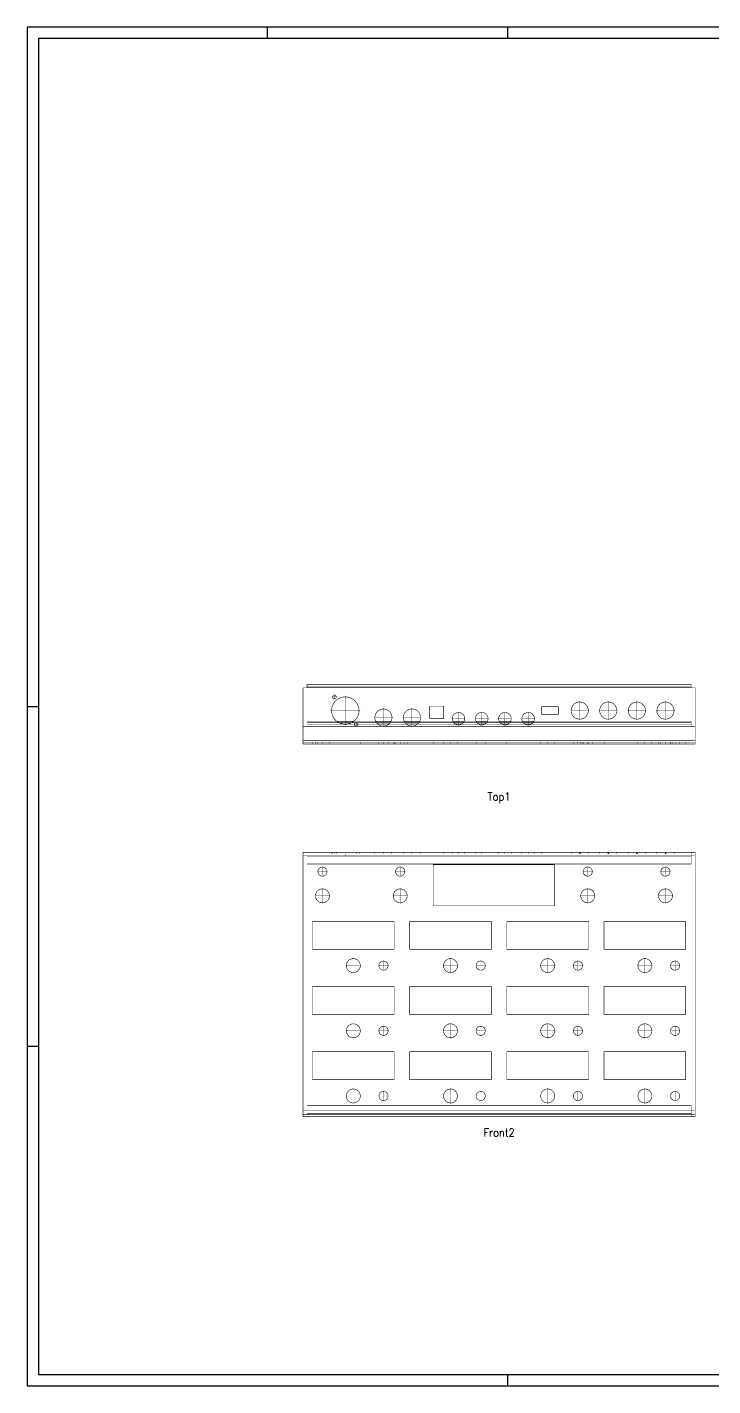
# Model space of a CAD drawing. Header units: millimetres. Extents: x -536 to 305, y -241 to 353.
# Drawn here: x -536 to -236, y -241 to 353 of the extents above; entities that cross this region are included whole.
import ezdxf

# ---------------------------------------------------------------- set-up
doc = ezdxf.new("R2010")
doc.units = ezdxf.units.MM
doc.linetypes.add('DASHED', pattern=[15, 7, -8])
doc.linetypes.add('DOT_CENTER', pattern=[14, 12, -1, 0, -1])
doc.layers.add('1', color=7, linetype='Continuous')
doc.styles.add('CONVERTER_11', font='txt.shx', dxfattribs={"width": 0.9})

# ---------------------------------------------------------------- blocks, each defined once
blk = doc.blocks.new('top_plate__1', base_point=(-831.2, -246.3))
at = {"color": 250, "linetype": 'Continuous', "const_width": 0.5}
for points in [[(-830.9, -14.9), (-830.9, -16.4)], [(-830.9, -14.9), (-827.4, -14.9)], [(-830.9, -16.4), (-830.9, -17.9)], [(-830.9, -241.1), (-830.9, -17.9)], [(-827.4, -14.9), (-805.9, -14.9)], [(-805.9, -14.9), (-805, -14.9)], [(-805, -14.9), (-801.8, -14.9)], [(-801.8, -14.9), (-786, -14.9)], [(-786, -14.9), (-782.8, -14.9)], [(-782.8, -14.9), (-781.9, -14.9)], [(-781.9, -14.9), (-768.1, -14.9)], [(-768.1, -14.9), (-753.1, -14.9)], [(-753.1, -14.9), (-743.1, -14.9)], [(-743.1, -14.9), (-728.1, -14.9)], [(-728.1, -14.9), (-720.1, -14.9)], [(-720.1, -14.9), (-707.8, -14.9)], [(-707.8, -14.9), (-700.4, -14.9)], [(-700.4, -14.9), (-689.4, -14.9)], [(-689.4, -14.9), (-680.1, -14.9)], [(-680.1, -14.9), (-669.1, -14.9)], [(-669.1, -14.9), (-659.8, -14.9)], [(-659.8, -14.9), (-648.8, -14.9)], [(-648.8, -14.9), (-639.5, -14.9)], [(-639.5, -14.9), (-628.5, -14.9)], [(-628.5, -14.9), (-622.2, -14.9)], [(-622.2, -14.9), (-607.6, -14.9)], [(-607.6, -14.9), (-596.4, -14.9)], [(-596.4, -14.9), (-581.4, -14.9)], [(-581.4, -14.9), (-571.4, -14.9)], [(-571.4, -14.9), (-556.4, -14.9)], [(-556.4, -14.9), (-546.4, -14.9)], [(-546.4, -14.9), (-531.4, -14.9)], [(-531.4, -14.9), (-521.4, -14.9)], [(-521.4, -14.9), (-506.4, -14.9)], [(-506.4, -14.9), (-491.4, -14.9)], [(-491.4, -14.9), (-487.9, -14.9)], [(-487.9, -14.9), (-487.9, -16.4)], [(-487.9, -16.4), (-487.9, -17.9)], [(-487.9, -241.1), (-487.9, -17.9)], [(-610.7, -25.8), (-717.1, -25.8)], [(-717.1, -25.8), (-717.1, -61.7)], [(-610.7, -61.7), (-610.7, -25.8)], [(-717.1, -61.7), (-610.7, -61.7)], [(-751.2, -75.2), (-822.6, -75.2)], [(-822.6, -75.2), (-822.6, -99.8)], [(-751.2, -99.8), (-751.2, -75.2)], [(-666.2, -75.2), (-737.6, -75.2)], [(-737.6, -75.2), (-737.6, -99.8)], [(-666.2, -99.8), (-666.2, -75.2)], [(-581.2, -75.2), (-652.6, -75.2)], [(-652.6, -75.2), (-652.6, -99.8)], [(-581.2, -99.8), (-581.2, -75.2)], [(-496.2, -75.2), (-567.6, -75.2)], [(-567.6, -75.2), (-567.6, -99.8)], [(-496.2, -99.8), (-496.2, -75.2)], [(-822.6, -99.8), (-751.2, -99.8)], [(-737.6, -99.8), (-666.2, -99.8)], [(-652.6, -99.8), (-581.2, -99.8)], [(-567.6, -99.8), (-496.2, -99.8)], [(-822.6, -132.2), (-822.6, -156.8)], [(-751.2, -132.2), (-822.6, -132.2)], [(-751.2, -156.8), (-751.2, -132.2)], [(-737.6, -132.2), (-737.6, -156.8)], [(-666.2, -132.2), (-737.6, -132.2)], [(-666.2, -156.8), (-666.2, -132.2)], [(-581.2, -132.2), (-652.6, -132.2)], [(-652.6, -132.2), (-652.6, -156.8)], [(-581.2, -156.8), (-581.2, -132.2)], [(-496.2, -132.2), (-567.6, -132.2)], [(-567.6, -132.2), (-567.6, -156.8)], [(-496.2, -156.8), (-496.2, -132.2)], [(-822.6, -156.8), (-751.2, -156.8)], [(-737.6, -156.8), (-666.2, -156.8)], [(-652.6, -156.8), (-581.2, -156.8)], [(-567.6, -156.8), (-496.2, -156.8)], [(-751.2, -189.2), (-822.6, -189.2)], [(-822.6, -189.2), (-822.6, -213.8)], [(-751.2, -213.8), (-751.2, -189.2)], [(-737.6, -189.2), (-737.6, -213.8)], [(-666.2, -189.2), (-737.6, -189.2)], [(-666.2, -213.8), (-666.2, -189.2)], [(-581.2, -189.2), (-652.6, -189.2)], [(-652.6, -189.2), (-652.6, -213.8)], [(-581.2, -213.8), (-581.2, -189.2)], [(-496.2, -189.2), (-567.6, -189.2)], [(-567.6, -189.2), (-567.6, -213.8)], [(-496.2, -213.8), (-496.2, -189.2)], [(-822.6, -213.8), (-751.2, -213.8)], [(-737.6, -213.8), (-666.2, -213.8)], [(-652.6, -213.8), (-581.2, -213.8)], [(-567.6, -213.8), (-496.2, -213.8)], [(-830.9, -242.6), (-830.9, -241.1)], [(-830.9, -244.1), (-830.9, -242.6)], [(-830.9, -244.5), (-830.9, -244.1)], [(-830.9, -246), (-830.9, -244.5)], [(-827.4, -246), (-830.9, -246)], [(-827.4, -246), (-827.4, -246)], [(-491.4, -246), (-827.4, -246)], [(-491.4, -246), (-491.4, -246)], [(-487.9, -246), (-491.4, -246)], [(-487.9, -242.6), (-487.9, -241.1)], [(-487.9, -244.1), (-487.9, -242.6)], [(-487.9, -244.5), (-487.9, -244.1)], [(-487.9, -246), (-487.9, -244.5)]]:
    blk.add_lwpolyline(points, dxfattribs=at)
at = {"color": 160, "linetype": 'DASHED', "const_width": 0.25}
for points in [[(-827.4, -16.4), (-830.9, -16.4)], [(-827.4, -16.4), (-827.4, -14.9)], [(-827.4, -16.4), (-805.9, -16.4)], [(-827.4, -18.1), (-827.4, -16.4)], [(-491.4, -18.1), (-827.4, -18.1)], [(-827.4, -18.1), (-827.4, -18.4)], [(-827.4, -18.4), (-827.4, -25)], [(-827.4, -18.4), (-491.4, -18.4)], [(-805.9, -16.4), (-805.9, -14.9)], [(-805.9, -16.4), (-805, -16.4)], [(-805, -16.4), (-805, -14.9)], [(-805, -16.4), (-801.8, -16.4)], [(-801.8, -16.4), (-801.8, -14.9)], [(-801.8, -16.4), (-786, -16.4)], [(-786, -16.4), (-786, -14.9)], [(-786, -16.4), (-782.8, -16.4)], [(-782.8, -16.4), (-782.8, -14.9)], [(-782.8, -16.4), (-781.9, -16.4)], [(-781.9, -16.4), (-781.9, -14.9)], [(-781.9, -16.4), (-768.1, -16.4)], [(-768.1, -14.9), (-768.1, -16.4)], [(-768.1, -16.4), (-753.1, -16.4)], [(-753.1, -14.9), (-753.1, -16.4)], [(-753.1, -16.4), (-743.1, -16.4)], [(-743.1, -14.9), (-743.1, -16.4)], [(-743.1, -16.4), (-728.1, -16.4)], [(-728.1, -14.9), (-728.1, -16.4)], [(-728.1, -16.4), (-720.1, -16.4)], [(-720.1, -14.9), (-720.1, -16.4)], [(-720.1, -16.4), (-707.8, -16.4)], [(-707.8, -14.9), (-707.8, -16.4)], [(-707.8, -16.4), (-700.4, -16.4)], [(-700.4, -16.4), (-700.4, -14.9)], [(-700.4, -16.4), (-689.4, -16.4)], [(-689.4, -16.4), (-689.4, -14.9)], [(-689.4, -16.4), (-680.1, -16.4)], [(-680.1, -16.4), (-680.1, -14.9)], [(-680.1, -16.4), (-669.1, -16.4)], [(-669.1, -16.4), (-669.1, -14.9)], [(-669.1, -16.4), (-659.8, -16.4)], [(-659.8, -16.4), (-659.8, -14.9)], [(-659.8, -16.4), (-648.8, -16.4)], [(-648.8, -16.4), (-648.8, -14.9)], [(-648.8, -16.4), (-639.5, -16.4)], [(-639.5, -16.4), (-639.5, -14.9)], [(-639.5, -16.4), (-628.5, -16.4)], [(-628.5, -16.4), (-628.5, -14.9)], [(-628.5, -16.4), (-622.2, -16.4)], [(-622.2, -14.9), (-622.2, -16.4)], [(-622.2, -16.4), (-607.6, -16.4)], [(-607.6, -14.9), (-607.6, -16.4)], [(-607.6, -16.4), (-596.4, -16.4)], [(-596.4, -14.9), (-596.4, -16.4)], [(-596.4, -16.4), (-581.4, -16.4)], [(-581.4, -14.9), (-581.4, -16.4)], [(-581.4, -16.4), (-571.4, -16.4)], [(-571.4, -14.9), (-571.4, -16.4)], [(-571.4, -16.4), (-556.4, -16.4)], [(-556.4, -14.9), (-556.4, -16.4)], [(-556.4, -16.4), (-546.4, -16.4)], [(-546.4, -14.9), (-546.4, -16.4)], [(-546.4, -16.4), (-531.4, -16.4)], [(-531.4, -14.9), (-531.4, -16.4)], [(-531.4, -16.4), (-521.4, -16.4)], [(-521.4, -14.9), (-521.4, -16.4)], [(-521.4, -16.4), (-506.4, -16.4)], [(-506.4, -14.9), (-506.4, -16.4)], [(-506.4, -16.4), (-491.4, -16.4)], [(-491.4, -14.9), (-491.4, -16.4)], [(-491.4, -18.1), (-491.4, -16.4)], [(-491.4, -16.4), (-487.9, -16.4)], [(-491.4, -18.1), (-491.4, -18.4)], [(-491.4, -18.4), (-491.4, -25)], [(-827.4, -25), (-491.4, -25)], [(-827.4, -25), (-827.4, -25.2)], [(-827.4, -25.2), (-491.4, -25.2)], [(-491.4, -25.2), (-491.4, -25)], [(-827.4, -236.6), (-827.4, -236.3)], [(-491.4, -236.3), (-827.4, -236.3)], [(-827.4, -243.3), (-827.4, -236.6)], [(-491.4, -236.6), (-827.4, -236.6)], [(-491.4, -236.6), (-491.4, -236.3)], [(-491.4, -243.3), (-491.4, -236.6)], [(-830.9, -242.6), (-487.9, -242.6)], [(-830.9, -244.5), (-827.4, -244.5)], [(-827.4, -243.5), (-827.4, -243.3)], [(-827.4, -243.3), (-491.4, -243.3)], [(-491.4, -243.5), (-827.4, -243.5)], [(-827.4, -244.5), (-827.4, -243.5)], [(-827.4, -244.5), (-827.4, -244.5)], [(-827.4, -246), (-827.4, -244.5)], [(-827.4, -244.5), (-491.4, -244.5)], [(-491.4, -244.5), (-827.4, -244.5)], [(-491.4, -243.5), (-491.4, -243.3)], [(-491.4, -244.5), (-491.4, -243.5)], [(-491.4, -244.5), (-491.4, -246)], [(-491.4, -244.5), (-491.4, -244.5)], [(-491.4, -244.5), (-487.9, -244.5)]]:
    blk.add_lwpolyline(points, dxfattribs=at)
at = {"color": 124, "linetype": 'Continuous', "const_width": 0.25}
for points in [[(-830.9, -17.9), (-487.9, -17.9)], [(-487.9, -241.1), (-830.9, -241.1)], [(-487.9, -244.1), (-830.9, -244.1)], [(-491.4, -246), (-827.4, -246)]]:
    blk.add_lwpolyline(points, dxfattribs=at)
at = {"color": 250, "linetype": 'Continuous', "const_width": 0.5}
for points in [[(-817.9, -31.8, 1), (-809.9, -31.8, 1)], [(-749.9, -31.8, 1), (-741.9, -31.8, 1)], [(-585.9, -31.8, 1), (-577.9, -31.8, 1)], [(-517.9, -31.8, 1), (-509.9, -31.8, 1)], [(-820, -53, 1), (-807.8, -53, 1)], [(-752, -53, 1), (-739.8, -53, 1)], [(-588, -53, 1), (-575.8, -53, 1)], [(-520, -53, 1), (-507.8, -53, 1)], [(-793, -114, 1), (-780.8, -114, 1)], [(-764.5, -114, 1), (-756.5, -114, 1)], [(-708, -114, 1), (-695.8, -114, 1)], [(-679.5, -114, 1), (-671.5, -114, 1)], [(-623, -114, 1), (-610.8, -114, 1)], [(-594.5, -114, 1), (-586.5, -114, 1)], [(-538, -114, 1), (-525.8, -114, 1)], [(-509.5, -114, 1), (-501.5, -114, 1)], [(-793, -171, 1), (-780.8, -171, 1)], [(-708, -171, 1), (-695.8, -171, 1)], [(-623, -171, 1), (-610.8, -171, 1)], [(-538, -171, 1), (-525.8, -171, 1)], [(-764.5, -171, 1), (-756.5, -171, 1)], [(-679.5, -171, 1), (-671.5, -171, 1)], [(-594.5, -171, 1), (-586.5, -171, 1)], [(-509.5, -171, 1), (-501.5, -171, 1)], [(-793, -228, 1), (-780.8, -228, 1)], [(-764.5, -228, 1), (-756.5, -228, 1)], [(-708, -228, 1), (-695.8, -228, 1)], [(-679.5, -228, 1), (-671.5, -228, 1)], [(-623, -228, 1), (-610.8, -228, 1)], [(-594.5, -228, 1), (-586.5, -228, 1)], [(-538, -228, 1), (-525.8, -228, 1)], [(-509.5, -228, 1), (-501.5, -228, 1)]]:
    blk.add_lwpolyline(points, format="xyb", close=True, dxfattribs=at)
at = {"layer": '1', "color": 30, "linetype": 'DOT_CENTER'}
for p, q in [((-588.9, -14.9), (-588.9, -16.4)), ((-563.9, -14.9), (-563.9, -16.4)), ((-538.9, -14.9), (-538.9, -16.4)), ((-513.9, -14.9), (-513.9, -16.4))]:
    blk.add_line(p, q, dxfattribs=at)
at = {"layer": '1', "color": 30, "linetype": 'DOT_CENTER', "const_width": 0.25}
for points in [[(-803.4, -16.4), (-803.4, -14.9)], [(-793.9, -17.9), (-793.9, -16.4)], [(-784.4, -16.4), (-784.4, -14.9)], [(-760.6, -14.9), (-760.6, -16.4)], [(-735.6, -14.9), (-735.6, -16.4)], [(-694.9, -16.4), (-694.9, -14.9)], [(-674.6, -16.4), (-674.6, -14.9)], [(-654.3, -16.4), (-654.3, -14.9)], [(-634, -16.4), (-634, -14.9)], [(-809.5, -31.8), (-818.3, -31.8)], [(-813.9, -27.4), (-813.9, -36.2)], [(-741.5, -31.8), (-750.3, -31.8)], [(-745.9, -27.4), (-745.9, -36.2)], [(-577.5, -31.8), (-586.3, -31.8)], [(-581.9, -27.4), (-581.9, -36.2)], [(-509.5, -31.8), (-518.3, -31.8)], [(-513.9, -27.4), (-513.9, -36.2)], [(-813.9, -46.3), (-813.9, -59.8)], [(-745.9, -46.3), (-745.9, -59.8)], [(-581.9, -46.3), (-581.9, -59.8)], [(-513.9, -46.3), (-513.9, -59.8)], [(-807.2, -53), (-820.6, -53)], [(-739.2, -53), (-752.6, -53)], [(-575.2, -53), (-588.6, -53)], [(-507.2, -53), (-520.6, -53)], [(-780.2, -114), (-793.6, -114)], [(-786.9, -107.3), (-786.9, -120.8)], [(-756.1, -114), (-764.9, -114)], [(-760.5, -109.6), (-760.5, -118.4)], [(-695.2, -114), (-708.6, -114)], [(-701.9, -107.3), (-701.9, -120.8)], [(-671.1, -114), (-679.9, -114)], [(-675.5, -109.6), (-675.5, -118.4)], [(-610.2, -114), (-623.6, -114)], [(-616.9, -107.3), (-616.9, -120.8)], [(-586.1, -114), (-594.9, -114)], [(-590.5, -109.6), (-590.5, -118.4)], [(-525.2, -114), (-538.6, -114)], [(-531.9, -107.3), (-531.9, -120.8)], [(-501.1, -114), (-509.9, -114)], [(-505.5, -109.6), (-505.5, -118.4)], [(-786.9, -164.3), (-786.9, -177.8)], [(-701.9, -164.3), (-701.9, -177.8)], [(-616.9, -164.3), (-616.9, -177.8)], [(-531.9, -164.3), (-531.9, -177.8)], [(-780.2, -171), (-793.6, -171)], [(-756.1, -171), (-764.9, -171)], [(-760.5, -166.6), (-760.5, -175.4)], [(-695.2, -171), (-708.6, -171)], [(-671.1, -171), (-679.9, -171)], [(-675.5, -166.6), (-675.5, -175.4)], [(-610.2, -171), (-623.6, -171)], [(-586.1, -171), (-594.9, -171)], [(-590.5, -166.6), (-590.5, -175.4)], [(-525.2, -171), (-538.6, -171)], [(-501.1, -171), (-509.9, -171)], [(-505.5, -166.6), (-505.5, -175.4)], [(-786.9, -221.3), (-786.9, -234.8)], [(-760.5, -223.6), (-760.5, -232.4)], [(-701.9, -221.3), (-701.9, -234.8)], [(-675.5, -223.6), (-675.5, -232.4)], [(-616.9, -221.3), (-616.9, -234.8)], [(-590.5, -223.6), (-590.5, -232.4)], [(-531.9, -221.3), (-531.9, -234.8)], [(-505.5, -223.6), (-505.5, -232.4)], [(-780.2, -228), (-793.6, -228)], [(-756.1, -228), (-764.9, -228)], [(-695.2, -228), (-708.6, -228)], [(-671.1, -228), (-679.9, -228)], [(-610.2, -228), (-623.6, -228)], [(-586.1, -228), (-594.9, -228)], [(-525.2, -228), (-538.6, -228)], [(-501.1, -228), (-509.9, -228)]]:
    blk.add_lwpolyline(points, dxfattribs=at)
blk = doc.blocks.new('Front2', base_point=(-786.9, -144))
blk.add_blockref('top_plate__1', (-831.2, -246.3))
at = {"layer": '1', "color": 5, "insert": (-659.4, -256.5), "char_height": 7, "attachment_point": 2, "line_spacing_factor": 1.320528, "style": 'CONVERTER_11'}
blk.add_mtext('Front2', dxfattribs=at)
blk = doc.blocks.new('top_plate__3', base_point=(-831.2, 79.7))
at = {"color": 250, "linetype": 'Continuous', "const_width": 0.5}
for points in [[(-827.4, 131.8), (-827.4, 130.8)], [(-827.4, 131.9), (-827.4, 131.8)], [(-827.4, 131.9), (-491.4, 131.9)], [(-827.4, 130.8), (-827.4, 130.4)], [(-491.4, 131.8), (-491.4, 131.9)], [(-491.4, 130.8), (-491.4, 131.8)], [(-491.4, 130.4), (-491.4, 130.8)], [(-830.9, 95.5), (-830.9, 128.8)], [(-830.9, 128.8), (-830.9, 128.9)], [(-830.9, 128.9), (-827.4, 128.9)], [(-827.4, 130.4), (-827.4, 130.3)], [(-827.4, 130.3), (-827.4, 129.3)], [(-827.4, 129.3), (-827.4, 128.9)], [(-491.4, 130.3), (-491.4, 129.3)], [(-491.4, 130.3), (-491.4, 130.4)], [(-491.4, 128.9), (-491.4, 129.3)], [(-491.4, 128.9), (-487.9, 128.9)], [(-487.9, 95.5), (-487.9, 128.8)], [(-487.9, 128.8), (-487.9, 128.9)], [(-707.8, 112.9), (-720.1, 112.9)], [(-720.1, 112.9), (-720.1, 101.9)], [(-707.8, 101.9), (-707.8, 112.9)], [(-622.2, 112.5), (-622.2, 105.5)], [(-607.6, 112.5), (-622.2, 112.5)], [(-607.6, 105.5), (-607.6, 112.5)], [(-830.9, 95.5), (-830.9, 95.2)], [(-830.9, 95.2), (-830.9, 82.9)], [(-786.4, 99.7), (-801.5, 99.7)], [(-788.8, 98.2), (-799.1, 98.2)], [(-783.3, 98.2), (-785.5, 98.2)], [(-753.8, 99.7), (-767.3, 99.7)], [(-754.8, 98.2), (-766.4, 98.2)], [(-728.8, 99.7), (-742.3, 99.7)], [(-729.8, 98.2), (-741.4, 98.2)], [(-720.1, 101.9), (-707.8, 101.9)], [(-689.9, 99.7), (-700, 99.7)], [(-690.9, 98.2), (-699, 98.2)], [(-669.6, 99.7), (-679.7, 99.7)], [(-670.5, 98.2), (-678.7, 98.2)], [(-649.3, 99.7), (-659.3, 99.7)], [(-650.2, 98.2), (-658.4, 98.2)], [(-628.9, 99.7), (-639, 99.7)], [(-629.9, 98.2), (-638.1, 98.2)], [(-622.2, 105.5), (-607.6, 105.5)], [(-487.9, 95.5), (-487.9, 95.2)], [(-487.9, 95.2), (-487.9, 82.9)], [(-830.9, 82.9), (-830.9, 82.7)], [(-487.9, 82.9), (-487.9, 82.7)], [(-830.9, 82.7), (-830.9, 82.5)], [(-830.9, 82.5), (-830.9, 81.4)], [(-830.9, 81.4), (-830.9, 79.9)], [(-830.9, 79.9), (-822.6, 79.9)], [(-822.6, 79.9), (-820, 79.9)], [(-820, 79.9), (-817.9, 79.9)], [(-817.9, 79.9), (-809.9, 79.9)], [(-809.9, 79.9), (-807.8, 79.9)], [(-807.8, 79.9), (-793, 79.9)], [(-793, 79.9), (-780.8, 79.9)], [(-780.8, 79.9), (-764.5, 79.9)], [(-764.5, 79.9), (-756.5, 79.9)], [(-756.5, 79.9), (-752, 79.9)], [(-752, 79.9), (-751.2, 79.9)], [(-751.2, 79.9), (-749.9, 79.9)], [(-749.9, 79.9), (-741.9, 79.9)], [(-741.9, 79.9), (-739.8, 79.9)], [(-739.8, 79.9), (-737.6, 79.9)], [(-737.6, 79.9), (-717.1, 79.9)], [(-717.1, 79.9), (-708, 79.9)], [(-708, 79.9), (-695.8, 79.9)], [(-695.8, 79.9), (-679.5, 79.9)], [(-679.5, 79.9), (-671.5, 79.9)], [(-671.5, 79.9), (-666.2, 79.9)], [(-666.2, 79.9), (-652.6, 79.9)], [(-652.6, 79.9), (-623, 79.9)], [(-623, 79.9), (-610.8, 79.9)], [(-610.8, 79.9), (-610.7, 79.9)], [(-610.7, 79.9), (-594.5, 79.9)], [(-594.5, 79.9), (-588, 79.9)], [(-588, 79.9), (-586.5, 79.9)], [(-586.5, 79.9), (-585.9, 79.9)], [(-585.9, 79.9), (-581.2, 79.9)], [(-581.2, 79.9), (-577.9, 79.9)], [(-577.9, 79.9), (-575.8, 79.9)], [(-575.8, 79.9), (-567.6, 79.9)], [(-567.6, 79.9), (-538, 79.9)], [(-538, 79.9), (-525.8, 79.9)], [(-525.8, 79.9), (-520, 79.9)], [(-520, 79.9), (-517.9, 79.9)], [(-517.9, 79.9), (-509.9, 79.9)], [(-509.9, 79.9), (-509.5, 79.9)], [(-509.5, 79.9), (-507.8, 79.9)], [(-507.8, 79.9), (-501.5, 79.9)], [(-501.5, 79.9), (-496.2, 79.9)], [(-496.2, 79.9), (-487.9, 79.9)], [(-487.9, 82.7), (-487.9, 82.5)], [(-487.9, 82.5), (-487.9, 81.4)], [(-487.9, 81.4), (-487.9, 79.9)]]:
    blk.add_lwpolyline(points, dxfattribs=at)
at = {"color": 160, "linetype": 'DASHED', "const_width": 0.25}
for points in [[(-827.4, 131.8), (-491.4, 131.8)], [(-827.4, 130.8), (-491.4, 130.8)], [(-827.4, 128.8), (-830.9, 128.8)], [(-491.4, 130.3), (-827.4, 130.3)], [(-827.4, 130.4), (-491.4, 130.4)], [(-827.4, 129.3), (-491.4, 129.3)], [(-827.4, 128.9), (-827.4, 128.8)], [(-491.4, 128.9), (-491.4, 128.8)], [(-491.4, 128.8), (-487.9, 128.8)], [(-830.9, 95.5), (-827.4, 95.5)], [(-827.4, 95.2), (-830.9, 95.2)], [(-827.4, 99.7), (-827.4, 98.7)], [(-801.5, 99.7), (-827.4, 99.7)], [(-827.4, 98.7), (-827.4, 98.2)], [(-491.4, 98.7), (-827.4, 98.7)], [(-827.4, 97.2), (-827.4, 98.2)], [(-799.1, 98.2), (-827.4, 98.2)], [(-827.4, 95.5), (-827.4, 97.2)], [(-827.4, 97.2), (-795.7, 97.2)], [(-827.4, 95.5), (-784.7, 95.5)], [(-827.4, 95.2), (-827.4, 95.5)], [(-491.4, 95.2), (-827.4, 95.2)], [(-792.1, 97.2), (-786, 97.2)], [(-785.5, 98.2), (-788.8, 98.2)], [(-767.3, 99.7), (-786.4, 99.7)], [(-784.1, 95.5), (-761.2, 95.5)], [(-766.4, 98.2), (-783.3, 98.2)], [(-782.8, 97.2), (-765.4, 97.2)], [(-759.9, 95.5), (-736.2, 95.5)], [(-755.8, 97.2), (-740.4, 97.2)], [(-741.4, 98.2), (-754.8, 98.2)], [(-742.3, 99.7), (-753.8, 99.7)], [(-734.9, 95.5), (-491.4, 95.5)], [(-730.8, 97.2), (-697.8, 97.2)], [(-699, 98.2), (-729.8, 98.2)], [(-700, 99.7), (-728.8, 99.7)], [(-692.1, 97.2), (-677.5, 97.2)], [(-678.7, 98.2), (-690.9, 98.2)], [(-679.7, 99.7), (-689.9, 99.7)], [(-671.8, 97.2), (-657.1, 97.2)], [(-658.4, 98.2), (-670.5, 98.2)], [(-659.3, 99.7), (-669.6, 99.7)], [(-651.5, 97.2), (-636.8, 97.2)], [(-638.1, 98.2), (-650.2, 98.2)], [(-639, 99.7), (-649.3, 99.7)], [(-631.2, 97.2), (-491.4, 97.2)], [(-491.4, 98.2), (-629.9, 98.2)], [(-491.4, 99.7), (-628.9, 99.7)], [(-491.4, 98.7), (-491.4, 99.7)], [(-491.4, 98.2), (-491.4, 98.7)], [(-491.4, 97.2), (-491.4, 98.2)], [(-491.4, 95.5), (-491.4, 97.2)], [(-491.4, 95.5), (-487.9, 95.5)], [(-491.4, 95.5), (-491.4, 95.2)], [(-487.9, 95.2), (-491.4, 95.2)], [(-830.9, 82.7), (-487.9, 82.7)], [(-487.9, 82.5), (-830.9, 82.5)], [(-822.6, 81.4), (-830.9, 81.4)], [(-820, 81.4), (-822.6, 81.4)], [(-822.6, 79.9), (-822.6, 81.4)], [(-817.9, 81.4), (-820, 81.4)], [(-820, 79.9), (-820, 81.4)], [(-809.9, 81.4), (-817.9, 81.4)], [(-817.9, 81.4), (-817.9, 79.9)], [(-807.8, 81.4), (-809.9, 81.4)], [(-809.9, 81.4), (-809.9, 79.9)], [(-793, 81.4), (-807.8, 81.4)], [(-807.8, 79.9), (-807.8, 81.4)], [(-780.8, 81.4), (-793, 81.4)], [(-793, 81.4), (-793, 79.9)], [(-780.8, 81.4), (-780.8, 79.9)], [(-764.5, 81.4), (-780.8, 81.4)], [(-756.5, 81.4), (-764.5, 81.4)], [(-764.5, 81.4), (-764.5, 79.9)], [(-756.5, 81.4), (-756.5, 79.9)], [(-752, 81.4), (-756.5, 81.4)], [(-752, 79.9), (-752, 81.4)], [(-751.2, 81.4), (-752, 81.4)], [(-751.2, 81.4), (-751.2, 79.9)], [(-749.9, 81.4), (-751.2, 81.4)], [(-741.9, 81.4), (-749.9, 81.4)], [(-749.9, 81.4), (-749.9, 79.9)], [(-741.9, 81.4), (-741.9, 79.9)], [(-739.8, 81.4), (-741.9, 81.4)], [(-737.6, 81.4), (-739.8, 81.4)], [(-739.8, 79.9), (-739.8, 81.4)], [(-717.1, 81.4), (-737.6, 81.4)], [(-737.6, 81.4), (-737.6, 79.9)], [(-717.1, 81.4), (-717.1, 79.9)], [(-708, 81.4), (-717.1, 81.4)], [(-695.8, 81.4), (-708, 81.4)], [(-708, 81.4), (-708, 79.9)], [(-679.5, 81.4), (-695.8, 81.4)], [(-695.8, 81.4), (-695.8, 79.9)], [(-671.5, 81.4), (-679.5, 81.4)], [(-679.5, 81.4), (-679.5, 79.9)], [(-666.2, 81.4), (-671.5, 81.4)], [(-671.5, 81.4), (-671.5, 79.9)], [(-652.6, 81.4), (-666.2, 81.4)], [(-666.2, 79.9), (-666.2, 81.4)], [(-623, 81.4), (-652.6, 81.4)], [(-652.6, 79.9), (-652.6, 81.4)], [(-610.8, 81.4), (-623, 81.4)], [(-623, 81.4), (-623, 79.9)], [(-610.7, 81.4), (-610.8, 81.4)], [(-610.8, 81.4), (-610.8, 79.9)], [(-594.5, 81.4), (-610.7, 81.4)], [(-610.7, 81.4), (-610.7, 79.9)], [(-588, 81.4), (-594.5, 81.4)], [(-594.5, 81.4), (-594.5, 79.9)], [(-586.5, 81.4), (-588, 81.4)], [(-588, 81.4), (-588, 79.9)], [(-585.9, 81.4), (-586.5, 81.4)], [(-586.5, 81.4), (-586.5, 79.9)], [(-581.2, 81.4), (-585.9, 81.4)], [(-585.9, 79.9), (-585.9, 81.4)], [(-577.9, 81.4), (-581.2, 81.4)], [(-581.2, 81.4), (-581.2, 79.9)], [(-575.8, 81.4), (-577.9, 81.4)], [(-577.9, 79.9), (-577.9, 81.4)], [(-567.6, 81.4), (-575.8, 81.4)], [(-575.8, 81.4), (-575.8, 79.9)], [(-538, 81.4), (-567.6, 81.4)], [(-567.6, 81.4), (-567.6, 79.9)], [(-525.8, 81.4), (-538, 81.4)], [(-538, 81.4), (-538, 79.9)], [(-520, 81.4), (-525.8, 81.4)], [(-525.8, 81.4), (-525.8, 79.9)], [(-517.9, 81.4), (-520, 81.4)], [(-520, 81.4), (-520, 79.9)], [(-509.9, 81.4), (-517.9, 81.4)], [(-517.9, 79.9), (-517.9, 81.4)], [(-509.5, 81.4), (-509.9, 81.4)], [(-509.9, 79.9), (-509.9, 81.4)], [(-507.8, 81.4), (-509.5, 81.4)], [(-509.5, 81.4), (-509.5, 79.9)], [(-501.5, 81.4), (-507.8, 81.4)], [(-507.8, 81.4), (-507.8, 79.9)], [(-496.2, 81.4), (-501.5, 81.4)], [(-501.5, 81.4), (-501.5, 79.9)], [(-496.2, 79.9), (-496.2, 81.4)], [(-487.9, 81.4), (-496.2, 81.4)]]:
    blk.add_lwpolyline(points, dxfattribs=at)
at = {"color": 124, "linetype": 'Continuous', "const_width": 0.25}
for points in [[(-827.4, 128.9), (-491.4, 128.9)], [(-795.7, 97.2), (-792.1, 97.2)], [(-786, 97.2), (-782.8, 97.2)], [(-784.7, 95.5), (-784.1, 95.5)], [(-765.4, 97.2), (-755.8, 97.2)], [(-761.2, 95.5), (-759.9, 95.5)], [(-740.4, 97.2), (-730.8, 97.2)], [(-736.2, 95.5), (-734.9, 95.5)], [(-697.8, 97.2), (-692.1, 97.2)], [(-677.5, 97.2), (-671.8, 97.2)], [(-657.1, 97.2), (-651.5, 97.2)], [(-636.8, 97.2), (-631.2, 97.2)], [(-830.9, 82.9), (-487.9, 82.9)]]:
    blk.add_lwpolyline(points, dxfattribs=at)
at = {"color": 250, "linetype": 'Continuous', "const_width": 0.5}
for points in [[(-805.9, 109, 1), (-781.9, 109, 1)], [(-805, 121, 1), (-801.8, 121, 1)], [(-768.1, 102.9, 1), (-753.1, 102.9, 1)], [(-743.1, 102.9, 1), (-728.1, 102.9, 1)], [(-700.4, 101.9, 1), (-689.4, 101.9, 1)], [(-680.1, 101.9, 1), (-669.1, 101.9, 1)], [(-659.8, 101.9, 1), (-648.8, 101.9, 1)], [(-639.5, 101.9, 1), (-628.5, 101.9, 1)], [(-596.4, 109, 1), (-581.4, 109, 1)], [(-571.4, 109, 1), (-556.4, 109, 1)], [(-546.4, 109, 1), (-531.4, 109, 1)], [(-521.4, 109, 1), (-506.4, 109, 1)], [(-786, 97, 1), (-782.8, 97, 1)]]:
    blk.add_lwpolyline(points, format="xyb", close=True, dxfattribs=at)
at = {"layer": '1', "color": 30, "linetype": 'DOT_CENTER', "const_width": 0.25}
for points in [[(-801.7, 121), (-805.2, 121)], [(-803.4, 122.8), (-803.4, 119.3)], [(-793.9, 122.2), (-793.9, 95.8)], [(-780.7, 109), (-807.1, 109)], [(-760.6, 111.2), (-760.6, 94.7)], [(-735.6, 111.2), (-735.6, 94.7)], [(-694.9, 107.9), (-694.9, 95.8)], [(-674.6, 107.9), (-674.6, 95.8)], [(-654.3, 107.9), (-654.3, 95.8)], [(-634, 107.9), (-634, 95.8)], [(-580.7, 109), (-597.2, 109)], [(-588.9, 117.3), (-588.9, 100.8)], [(-555.7, 109), (-572.2, 109)], [(-563.9, 117.3), (-563.9, 100.8)], [(-530.7, 109), (-547.2, 109)], [(-538.9, 117.3), (-538.9, 100.8)], [(-505.7, 109), (-522.2, 109)], [(-513.9, 117.3), (-513.9, 100.8)], [(-782.7, 97), (-786.2, 97)], [(-784.4, 98.8), (-784.4, 95.3)], [(-752.3, 102.9), (-768.8, 102.9)], [(-727.3, 102.9), (-743.8, 102.9)], [(-688.9, 101.9), (-701, 101.9)], [(-668.6, 101.9), (-680.7, 101.9)], [(-648.3, 101.9), (-660.4, 101.9)], [(-627.9, 101.9), (-640, 101.9)], [(-813.9, 79.9), (-813.9, 81.4)], [(-786.9, 81.4), (-786.9, 79.9)], [(-760.5, 81.4), (-760.5, 79.9)], [(-745.9, 81.4), (-745.9, 79.9)], [(-701.9, 81.4), (-701.9, 79.9)], [(-675.5, 81.4), (-675.5, 79.9)], [(-616.9, 81.4), (-616.9, 79.9)], [(-590.5, 81.4), (-590.5, 79.9)], [(-581.9, 79.9), (-581.9, 81.4)], [(-531.9, 81.4), (-531.9, 79.9)], [(-513.9, 79.9), (-513.9, 81.4)], [(-505.5, 81.4), (-505.5, 79.9)]]:
    blk.add_lwpolyline(points, dxfattribs=at)
blk = doc.blocks.new('Top1', base_point=(-786.9, 89.3))
blk.add_blockref('top_plate__3', (-831.2, 79.7))
at = {"layer": '1', "color": 5, "insert": (-659.4, 37.3), "char_height": 7, "attachment_point": 2, "line_spacing_factor": 1.320528, "style": 'CONVERTER_11'}
blk.add_mtext('Top1', dxfattribs=at)
blk = doc.blocks.new('FRAME_A1', base_point=(-536.09, -240.72))
at = {"layer": '1', "color": 7, "linetype": 'Continuous'}
for p, q in [((-536.09, 353.28), (-536.09, -240.72)), ((304.91, 353.28), (-536.09, 353.28)), ((-431.09, 353.28), (-431.09, 348.28)), ((-326.09, 353.28), (-326.09, 348.28)), ((-531.09, 348.28), (-531.09, -235.72)), ((299.91, 348.28), (-531.09, 348.28)), ((-536.09, 56.28), (-531.09, 56.28)), ((-536.09, -92.22), (-531.09, -92.22)), ((-531.09, -235.72), (299.91, -235.72)), ((-326.09, -235.72), (-326.09, -240.72)), ((-536.09, -240.72), (304.91, -240.72))]:
    blk.add_line(p, q, dxfattribs=at)

msp = doc.modelspace()

# ---------------------------------------------------------------- block references
at = {"xscale": 0.5, "yscale": 0.5, "zscale": 0.5}
for name, p in [('Top1', (-393.47, 44.64)), ('Front2', (-393.47, -72))]:
    msp.add_blockref(name, p, dxfattribs=at)
at = {"layer": '1'}
msp.add_blockref('FRAME_A1', (-536.09, -240.72), dxfattribs=at)

doc.saveas('drawing.dxf')
